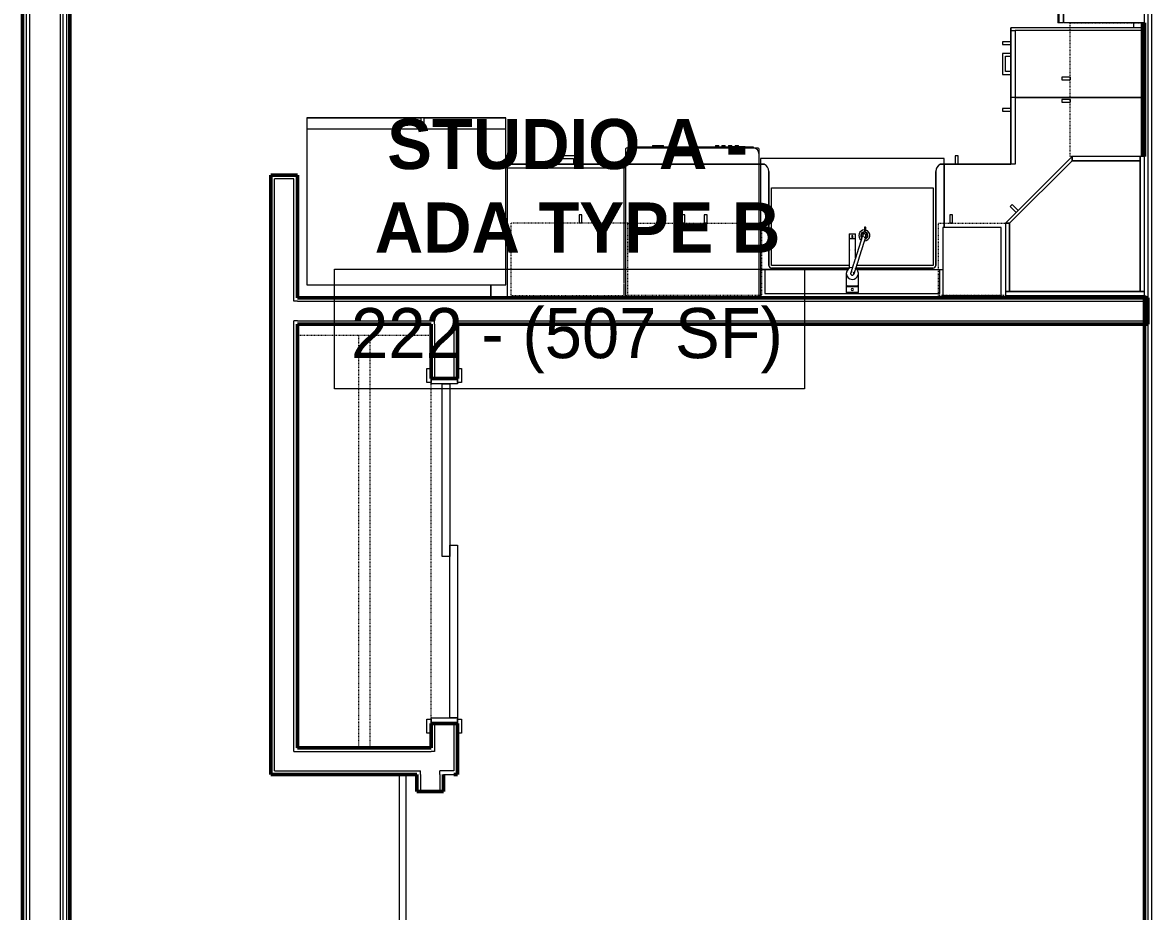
# Model space of a CAD drawing. Header units: inches. Extents: x -4218 to -1830, y 9767 to 12426.
# Drawn here: x -2719 to -2516.1, y 10541.3 to 10701 of the extents above; entities that cross this region are included whole.
import ezdxf

# ---------------------------------------------------------------- set-up
doc = ezdxf.new("R2010")
doc.units = ezdxf.units.IN
doc.header["$MEASUREMENT"] = 0
doc.linetypes.add('Dash', pattern=[0.25, 0.125, -0.125])
for name, color, linetype, lineweight in [('0-1', 7, 'Continuous', 5), ('0-2', 252, 'Continuous', 9), ('A-AREA-IDEN', 2, 'Continuous', 9), ('A-DOOR-1', 10, 'Continuous', 9), ('A-DOOR-2', 50, 'Continuous', 20), ('A-DOOR-3', 7, 'Continuous', 50), ('A-DOOR-FRAM-1', 50, 'Continuous', 20), ('A-WALL-1', 7, 'Continuous', 50), ('A-WALL-2', 250, 'Continuous', 13), ('A-WALL-3', 253, 'Continuous', 9), ('A-WALL-4', 252, 'Continuous', 9), ('A-WALL-5', 254, 'Continuous', 9), ('A-WALL-7', 113, 'Continuous', 9), ('I-WALL-1', 7, 'Continuous', 50), ('P-SANR-FIXT-1', 10, 'Continuous', 9), ('P-SANR-FIXT-3', 252, 'Continuous', 9), ('Q-CASE', 31, 'Continuous', 9), ('Q-CASE-1', 253, 'Continuous', 9), ('Q-CASE-2', 252, 'Continuous', 9), ('Q-CASE-3', 10, 'Continuous', 9), ('Q-CASE-4', 10, 'Dash', 9), ('Q-CASE-5', 254, 'Continuous', 9), ('Q-CASE-HDLN-1', 10, 'Dash', 9), ('Q-SPCQ-1', 10, 'Continuous', 9), ('Q-SPCQ-2', 253, 'Continuous', 9), ('Q-SPCQ-3', 252, 'Continuous', 9), ('Q-SPCQ-4', 254, 'Continuous', 9)]:
    doc.layers.add(name, color=color, linetype=linetype, lineweight=lineweight)
doc.styles.add('Century Gothic', font='ufonts.com_century-gothic.ttf', dxfattribs={"height": 9})
doc.styles.add('Century Gothic_B', font='GOTHICB.TTF', dxfattribs={"height": 9})

# ---------------------------------------------------------------- blocks, each defined once
blk = doc.blocks.new('SLIDING - FLUSH - 5-0 x 6-8-3203586-BACKGROUND - 2ND FLOOR')
at = {"layer": 'A-DOOR-1'}
for p, q in [((-32.75, 3.25), (-30.25, 3.25)), ((-32.75, 2.5), (-32.75, 3.25)), ((-30.25, 2.5), (-32.75, 2.5)), ((-30.25, 3.25), (-30.25, 2.5)), ((30.25, 3.25), (32.75, 3.25)), ((30.25, 2.5), (30.25, 3.25)), ((32.75, 2.5), (30.25, 2.5)), ((32.75, 3.25), (32.75, 2.5)), ((-32.75, -2.25), (-30.25, -2.25)), ((-32.75, -3), (-32.75, -2.25)), ((-30.25, -3), (-32.75, -3)), ((-30.25, -2.25), (-30.25, -3)), ((30.25, -2.25), (32.75, -2.25)), ((30.25, -3), (30.25, -2.25)), ((32.75, -3), (30.25, -3)), ((32.75, -2.25), (32.75, -3))]:
    blk.add_line(p, q, dxfattribs=at)
at = {"layer": 'A-DOOR-2'}
for p, q in [((-1, -0.88), (-1, 0.5)), ((-1, 0.5), (30, 0.5)), ((30, 0.5), (30, -0.88)), ((-30, -2.25), (-30, -0.88)), ((-30, -0.88), (1, -0.88)), ((30, -0.88), (-1, -0.88)), ((1, -0.88), (1, -2.25)), ((1, -2.25), (-30, -2.25))]:
    blk.add_line(p, q, dxfattribs=at)
at = {"layer": 'A-DOOR-FRAM-1'}
for p, q in [((-31, -2.25), (-31, 2.5)), ((-31, 2.5), (-30, 2.5)), ((-30, 2.5), (-30, -2.25)), ((30, 2.5), (31, 2.5)), ((30, -2.25), (30, 2.5)), ((31, 2.5), (31, -2.25)), ((-30, -2.25), (-31, -2.25)), ((31, -2.25), (30, -2.25))]:
    blk.add_line(p, q, dxfattribs=at)
blk = doc.blocks.new('Refrigerator_-_Side-by-Side_6047 - 36_ X 30_-345559-BACKGROUND - 2ND FLOOR')
at = {"layer": 'Q-SPCQ-1'}
for p, q in [((17.87, 14.42), (-17.88, 14.42)), ((-17.88, 14.42), (-17.88, -15.58)), ((17.87, -15.58), (17.87, 14.42)), ((-17.88, -13.58), (-3.13, -13.58)), ((-17.88, -13.58), (-17.88, -15.58)), ((-3.13, -15.58), (-3.13, -13.58)), ((-2.63, -13.58), (17.87, -13.58)), ((-2.63, -13.58), (-2.63, -15.58)), ((17.87, -15.58), (17.87, -13.58)), ((-17.88, -15.58), (17.87, -15.58)), ((-3.13, -15.58), (-17.88, -15.58)), ((17.87, -15.58), (-2.63, -15.58))]:
    blk.add_line(p, q, dxfattribs=at)
blk = doc.blocks.new('Range - 24_ x 30_-V29-BACKGROUND - 2ND FLOOR')
at = {"layer": 'Q-SPCQ-1'}
blk.add_line((29.13, 22), (30, 22), dxfattribs=at)
for centre, radius, start, end in [((6.5, 6), 3.5, 136.4272, 180), ((6.5, 6), 3.5, 81.0228, 98.9772), ((6.5, 6), 3.5, 360, 43.6191), ((23.5, 6), 3, 360, 53.8773), ((23.5, 6), 3, 143.9133, 180), ((6.5, 6), 3.5, 180, 0), ((23.5, 6), 3, 180, 360)]:
    blk.add_arc(centre, radius, start, end, dxfattribs=at)
blk = doc.blocks.new('Dishwasher_15404 - 34_ counter-V15-BACKGROUND - 2ND FLOOR')
at = {"layer": 'Q-SPCQ-1'}
for p, q in [((26.68, 0), (24, 0)), ((26.87, -22.93), (26.87, -0.2)), ((27.12, -1.09), (26.87, -1.09)), ((27.12, -1.09), (27.12, -22.91)), ((27.37, -4.82), (27.12, -4.82)), ((27.37, -4.82), (27.37, -5.81)), ((27.37, -5.81), (27.37, -6.79)), ((27.12, -6.79), (27.37, -6.79)), ((27.37, -16.15), (27.12, -16.15)), ((27.37, -16.15), (27.37, -16.74)), ((27.12, -16.74), (27.37, -16.74)), ((27.37, -17.33), (27.12, -17.33)), ((27.12, -17.92), (27.37, -17.92)), ((27.37, -17.33), (27.37, -17.92)), ((27.37, -18.51), (27.12, -18.51)), ((27.12, -19.1), (27.37, -19.1)), ((27.37, -19.69), (27.12, -19.69)), ((27.12, -20.28), (27.37, -20.28)), ((27.37, -18.51), (27.37, -19.1)), ((27.37, -19.69), (27.37, -20.28)), ((24, -24), (25.8, -24)), ((25.8, -24), (26.68, -24)), ((27.12, -22.91), (26.87, -22.91)), ((26.87, -23.8), (26.87, -22.93))]:
    blk.add_line(p, q, dxfattribs=at)
for centre, radius, start, end in [((26.68, -0.2), 0.197, 360, 90), ((26.68, -0.2), 0.197, 15, 90), ((25.8, -22.93), 1.07, 270, 0), ((26.68, -23.8), 0.197, 270, 0)]:
    blk.add_arc(centre, radius, start, end, dxfattribs=at)
at = {"layer": 'Q-SPCQ-2'}
for p, q in [((0.37, 0), (0, 0)), ((0, -24), (0.37, -24))]:
    blk.add_line(p, q, dxfattribs=at)
at = {"layer": 'Q-SPCQ-3'}
for p, q in [((2.55, 0), (0.37, 0)), ((24, 0), (2.64, 0)), ((0.37, -24), (5.07, -24)), ((5.1, -24), (24, -24))]:
    blk.add_line(p, q, dxfattribs=at)
at = {"layer": 'Q-SPCQ-4'}
blk.add_line((0, 0), (0, -24), dxfattribs=at)
blk = doc.blocks.new('BARN - FLUSH - 3-0 x 7-0 BARN DOOR-V30-BACKGROUND - 2ND FLOOR')
at = {"layer": 'A-DOOR-1'}
for p, q in [((21, 5.57), (-60, 5.57)), ((-60, 4.95), (-60, 5.57)), ((-60, 4.32), (-60, 4.95)), ((-60, 4.32), (21, 4.32)), ((-56, 6), (-54.5, 6)), ((-56, 6), (-56, 5.67)), ((-56, 5.67), (-54.5, 5.67)), ((-54.5, 5.67), (-54.5, 6)), ((-52, 4.07), (-26, 4.07)), ((-23.5, 6), (-22, 6)), ((-23.5, 5.67), (-23.5, 6)), ((-23.5, 5.67), (-22, 5.67)), ((-22, 6), (-22, 5.67)), ((21, 5.57), (21, 4.95)), ((21, 4.95), (21, 4.32))]:
    blk.add_line(p, q, dxfattribs=at)
at = {"layer": 'A-DOOR-3'}
for p, q in [((-57, 5.82), (-56, 5.82)), ((-57, 5.57), (-57, 5.82)), ((-57, 4.07), (-57, 4.32)), ((-52, 4.07), (-57, 4.07)), ((-54.5, 5.82), (-23.5, 5.82)), ((-52, 4.33), (-52, 4.07)), ((-26, 4.07), (-26, 4.32)), ((-21, 4.07), (-26, 4.07)), ((-22, 5.82), (-21, 5.82)), ((-21, 5.82), (-21, 5.57)), ((-21, 4.32), (-21, 4.07))]:
    blk.add_line(p, q, dxfattribs=at)
blk = doc.blocks.new('OD_CW_Closet - OD_CW_Closet-2472542-BACKGROUND - 2ND FLOOR')
at = {"layer": 'Q-CASE-HDLN-1'}
for p, q in [((0.74, -24), (0.74, 0)), ((0.74, 0), (74.9, 0)), ((74.9, 0), (74.9, -24)), ((0.74, -11), (74.9, -11)), ((0.74, -13), (74.9, -13)), ((74.9, -24), (0.74, -24))]:
    blk.add_line(p, q, dxfattribs=at)
blk = doc.blocks.new('30quot_MicrowaveVent_11166 - 70cm miele oven-2322118-BACKGROUND - 2ND FLOOR')
at = {"layer": 'Q-CASE-3'}
for p, q in [((-14.2, -14.49), (-14.2, 0)), ((15.68, 0), (-14.2, 0)), ((15.68, 0), (15.68, -14.49)), ((15.68, -14.49), (-14.2, -14.49)), ((-14.2, -14.61), (15.68, -14.61)), ((-14.2, -15.39), (-14.2, -14.61)), ((-14.2, -15.6), (-14.2, -15.39)), ((-14.2, -15.39), (15.68, -15.39)), ((-14.2, -15.6), (15.68, -15.6)), ((7.69, -16.55), (7.69, -15.63)), ((8.88, -15.63), (8.88, -16.55)), ((15.68, -14.61), (15.68, -15.39)), ((15.68, -15.39), (15.68, -15.6)), ((7.69, -16.6), (8.88, -16.6))]:
    blk.add_line(p, q, dxfattribs=at)
blk = doc.blocks.new('Single Door 1 Drawer 211 - 211 Base Cabinet Single Door1 Drawer 12_-2709705-BACKGROUND - 2ND FLOOR')
at = {"layer": 'Q-CASE-1'}
for p, q in [((-1.27, 24), (-1.76, 24)), ((-11.26, 0.37), (-11.26, 0)), ((0.74, 0), (0.74, 0.37))]:
    blk.add_line(p, q, dxfattribs=at)
at = {"layer": 'Q-CASE-2'}
for p, q in [((-11.26, 24), (0.74, 24)), ((-11.26, 23.25), (-11.26, 24)), ((0.74, 23.25), (-11.26, 23.25)), ((-11.26, 23.25), (-11.26, 0.37)), ((-6.64, 24), (-7.14, 24)), ((-3.89, 24), (-3.39, 24)), ((-1.27, 24), (-1.76, 24)), ((0.74, 24), (0.74, 23.25)), ((0.74, 0.37), (0.74, 23.25))]:
    blk.add_line(p, q, dxfattribs=at)
at = {"layer": 'Q-CASE-3'}
for p, q in [((-3.39, 25.5), (-7.14, 25.5)), ((-7.14, 25.5), (-7.14, 24)), ((-6.64, 24), (-6.64, 25)), ((-6.64, 25), (-3.89, 25)), ((-3.89, 25), (-3.89, 24)), ((-3.39, 24), (-3.39, 25.5)), ((-1.27, 25.5), (-1.76, 25.5)), ((-1.76, 25.5), (-1.76, 24)), ((-1.27, 24), (-1.27, 25.5))]:
    blk.add_line(p, q, dxfattribs=at)
at = {"layer": 'Q-CASE-5'}
blk.add_line((-11.26, 0), (0.74, 0), dxfattribs=at)
blk = doc.blocks.new('Base Cabinet Corner 197 - Base Cabinet Corner 197-2569781-BACKGROUND - 2ND FLOOR')
at = {"layer": 'Q-CASE-1'}
for p, q in [((-22.89, 36), (-23.26, 36)), ((10.73, 24), (10.24, 24)), ((12.74, 0), (12.74, 0.37))]:
    blk.add_line(p, q, dxfattribs=at)
at = {"layer": 'Q-CASE-2'}
for p, q in [((0.74, 36), (-10.64, 36)), ((0.74, 23.25), (0.74, 36)), ((0.74, 24), (0.74, 36)), ((0.73, 33.51), (0.73, 34)), ((12.74, 24), (0.74, 24)), ((0.74, 23.25), (0.74, 24)), ((12.74, 23.25), (0.74, 23.25)), ((10.73, 24), (10.24, 24)), ((12.74, 0.37), (12.74, 24))]:
    blk.add_line(p, q, dxfattribs=at)
at = {"layer": 'Q-CASE-3'}
for p, q in [((2.23, 34), (0.74, 34)), ((0.74, 33.51), (2.23, 33.51)), ((2.23, 33.51), (2.23, 34)), ((10.73, 25.5), (10.24, 25.5)), ((10.24, 25.5), (10.24, 24)), ((10.73, 24), (10.73, 25.5))]:
    blk.add_line(p, q, dxfattribs=at)
at = {"layer": 'Q-CASE-5'}
for p, q in [((-23.26, 36), (-23.26, 0)), ((-23.26, 0), (-22.89, 0)), ((-22.89, 0), (2.11, 0)), ((2.11, 0), (12.74, 0))]:
    blk.add_line(p, q, dxfattribs=at)
blk = doc.blocks.new('Vanity Cabinet-Double Door - 33_-V18-BACKGROUND - 2ND FLOOR')
at = {"layer": 'Q-CASE-1'}
for p, q in [((-15.76, 0.38), (-15.76, 0)), ((-15.76, 0.38), (-15.76, 0)), ((17.24, 0), (17.24, 0.38)), ((17.24, 0), (17.24, 0.38))]:
    blk.add_line(p, q, dxfattribs=at)
at = {"layer": 'Q-CASE-2'}
for p, q in [((-15.76, 5.06), (-15.76, 0.38)), ((-15.76, 5.06), (-15.76, 0.38)), ((-15.01, 5.06), (-15.01, 0.75)), ((16.49, 0.75), (16.49, 5.06)), ((-15.01, 0.75), (16.49, 0.75))]:
    blk.add_line(p, q, dxfattribs=at)
at = {"layer": 'Q-CASE-5'}
blk.add_line((-15.76, 0), (17.24, 0), dxfattribs=at)
blk.add_line((-15.76, 0), (17.24, 0), dxfattribs=at)
blk.add_line((-15.76, 0), (17.24, 0), dxfattribs=at)
blk = doc.blocks.new('Base Cabinet 3 Drawer 230 - Base Cabinet 3 Drawer 230 21_-V32-BACKGROUND - 2ND FLOOR')
at = {"layer": 'Q-CASE-1'}
for p, q in [((-0.64, 24), (-1.14, 24)), ((2.11, 24), (2.61, 24)), ((-9.76, 0.31), (-9.76, 0.01)), ((11.24, 0), (11.24, 0.38))]:
    blk.add_line(p, q, dxfattribs=at)
at = {"layer": 'Q-CASE-2'}
for p, q in [((-9.76, 24), (11.24, 24)), ((-9.76, 23.25), (-9.76, 24)), ((11.24, 23.25), (-9.76, 23.25)), ((-9.76, 23.25), (-9.76, 0.38)), ((-0.64, 24), (-1.14, 24)), ((2.11, 24), (2.61, 24)), ((11.24, 24), (11.24, 23.25)), ((11.24, 2.61), (11.24, 23.25)), ((11.24, 0.38), (11.24, 2.52))]:
    blk.add_line(p, q, dxfattribs=at)
at = {"layer": 'Q-CASE-3'}
for p, q in [((2.61, 25.5), (-1.14, 25.5)), ((-1.14, 25.5), (-1.14, 24)), ((-0.64, 24), (-0.64, 25)), ((-0.64, 25), (2.11, 25)), ((2.11, 25), (2.11, 24)), ((2.61, 24), (2.61, 25.5))]:
    blk.add_line(p, q, dxfattribs=at)
at = {"layer": 'Q-CASE-5'}
for p, q in [((-0.64, 24), (-1.14, 24)), ((2.11, 24), (2.61, 24)), ((-9.76, 0), (11.24, 0))]:
    blk.add_line(p, q, dxfattribs=at)
blk = doc.blocks.new('308 - 308 x 24_-2727442-BACKGROUND - 2ND FLOOR')
at = {"layer": 'Q-CASE'}
for p, q in [((0, 25.19), (-12, 13.19)), ((-11.25, 13.19), (0, 24.44)), ((0, 24.44), (0, 25.19)), ((-12, 13.19), (-11.25, 13.19))]:
    blk.add_line(p, q, dxfattribs=at)
at = {"layer": 'Q-CASE-3'}
for p, q in [((0, 24.44), (-11.25, 13.19)), ((0, 25.19), (0, 24.44)), ((12.25, 25.19), (0, 25.19)), ((12.25, 24.44), (0, 24.44)), ((0, 24.44), (12.25, 24.44)), ((12.25, 24.44), (12.25, 25.19)), ((13, 25.19), (12.25, 25.19)), ((12.25, 25.19), (12.25, 0.94)), ((12.25, 0.94), (12.25, 24.44)), ((13, 0.94), (13, 25.19)), ((-10.76, 16.55), (-11.11, 16.2)), ((-9.7, 15.49), (-10.76, 16.55)), ((-11.11, 16.2), (-10.05, 15.14)), ((-12, 13.19), (-12, 0.94)), ((-11.25, 13.19), (-12, 13.19)), ((-11.25, 13.19), (-11.25, 0.94)), ((-11.25, 0.94), (-11.25, 13.19)), ((-12, 0.94), (-11.25, 0.94)), ((13, 0.94), (-12, 0.94)), ((-12, 0.94), (-12, 0.19)), ((-12, 0.19), (13, 0.19)), ((-11.25, 0.94), (12.25, 0.94)), ((12.25, 0.94), (13, 0.94)), ((13, 0.19), (13, 0.94))]:
    blk.add_line(p, q, dxfattribs=at)
blk = doc.blocks.new('300 Series Wall Hung Cabinet_302 - 24_ X 24_-2590484-BACKGROUND - 2ND FLOOR')
at = {"layer": 'Q-CASE-3'}
for p, q in [((-1.76, 14.69), (-2.25, 14.69)), ((-2.25, 14.69), (-2.25, 13.19)), ((-1.76, 13.19), (-1.76, 14.69)), ((2.24, 14.69), (1.75, 14.69)), ((1.75, 14.69), (1.75, 13.19)), ((2.24, 13.19), (2.24, 14.69)), ((-1.76, 13.19), (-2.25, 13.19)), ((2.24, 13.19), (1.75, 13.19))]:
    blk.add_line(p, q, dxfattribs=at)
at = {"layer": 'Q-CASE-4'}
for p, q in [((-12, 0.19), (-12, 13.19)), ((-12, 13.19), (12, 13.19)), ((12, 13.19), (12, 0.19)), ((12, 0.19), (-12, 0.19))]:
    blk.add_line(p, q, dxfattribs=at)
blk = doc.blocks.new('300 Series Wall Hung Cabinet_301 - 12_ x 24_-2730234-BACKGROUND - 2ND FLOOR')
at = {"layer": 'Q-CASE-3'}
for p, q in [((-3.51, 14.69), (-4, 14.69)), ((-4, 14.69), (-4, 13.19)), ((-3.51, 13.19), (-3.51, 14.69)), ((5.25, 12.44), (-5.25, 12.44)), ((-5.25, 12.44), (-5.25, 0.19)), ((-3.51, 13.19), (-4, 13.19)), ((5.25, 0.19), (5.25, 12.44)), ((-5.25, 0.19), (5.25, 0.19))]:
    blk.add_line(p, q, dxfattribs=at)
at = {"layer": 'Q-CASE-4'}
for p, q in [((-6, 0.19), (-6, 13.19)), ((-6, 13.19), (6, 13.19)), ((6, 13.19), (6, 0.19)), ((6, 0.19), (-6, 0.19))]:
    blk.add_line(p, q, dxfattribs=at)
blk = doc.blocks.new('kitchen_faucet_14143 - kitchen_faucet_14143-2965259-BACKGROUND - 2ND FLOOR')
at = {"layer": 'P-SANR-FIXT-1'}
for p, q in [((-7.58, 2.4), (-8.24, 2.4)), ((-8.24, 2.2), (-7.58, 2.2)), ((-6.99, 1.91), (-7.41, 2.04)), ((-7.23, 2.59), (-6.81, 2.46)), ((-6.3, 0.57), (-7.09, 0.57)), ((-7.09, -0.57), (-7.09, 0.57)), ((-2.83, 0.59), (-6.3, 0.59)), ((-6.3, 0.51), (-6.3, 0.59)), ((-6.3, 0.42), (-6.3, 0.5)), ((-6.3, 0.3), (-6.3, 0.4)), ((-6.3, 0.29), (-6.3, 0.15)), ((-6.3, 0.15), (-6.3, 0.29)), ((-6.3, 0.15), (-6.3, -0.15)), ((-6.3, -0.29), (-6.3, 0.15)), ((-3.97, 0.59), (-4.89, 0.59)), ((-0.9, 0.59), (-0.94, 0.59)), ((2.26, 1.08), (0, 1.08)), ((2.34, 1.02), (2.1, 1.02)), ((2.26, 1.08), (2.26, -1.08)), ((3.44, 1.08), (2.34, 1.08)), ((2.34, -1.08), (2.34, 1.08)), ((3.44, 1.08), (3.44, -1.08)), ((-7.09, -0.57), (-6.3, -0.57)), ((-6.3, -0.15), (-6.3, -0.29)), ((-6.3, -0.4), (-6.3, -0.3)), ((-6.3, -0.5), (-6.3, -0.42)), ((-6.3, -0.59), (-6.3, -0.57)), ((-6.3, -0.59), (-0.9, -0.59)), ((-4.89, -0.59), (-3.97, -0.59)), ((0, -1.08), (2.26, -1.08)), ((2.1, -1.02), (2.34, -1.02)), ((2.34, -1.08), (3.44, -1.08))]:
    blk.add_line(p, q, dxfattribs=at)
at = {"layer": 'P-SANR-FIXT-1', "flags": 128}
for points in [[(-6.52, 2.15), (-6.53, 2.23), (-6.56, 2.3), (-6.61, 2.36), (-6.67, 2.41), (-6.74, 2.44), (-6.82, 2.45), (-6.9, 2.44), (-6.97, 2.41), (-7.03, 2.36), (-7.08, 2.3), (-7.1, 2.23), (-7.11, 2.15)], [(-7.11, 2.15), (-7.1, 2.08), (-7.08, 2), (-7.03, 1.94), (-6.97, 1.9), (-6.9, 1.87), (-6.82, 1.86), (-6.74, 1.87), (-6.67, 1.9), (-6.61, 1.94), (-6.58, 1.98)], [(-6.73, 2.43), (-6.73, 2.43), (-6.73, 2.43), (-6.73, 2.43), (-6.72, 2.43), (-6.72, 2.43), (-6.72, 2.43), (-6.71, 2.43), (-6.71, 2.43), (-6.7, 2.42), (-6.69, 2.42), (-6.68, 2.42), (-6.53, 2.37), (-6.52, 2.37), (-6.5, 2.36), (-6.48, 2.35), (-6.46, 2.35), (-6.44, 2.34), (-6.42, 2.33), (-6.39, 2.33), (-6.37, 2.32), (-6.34, 2.31), (-6.32, 2.3), (-6.29, 2.3), (-6.27, 2.29), (-6.24, 2.28), (-6.21, 2.27), (-6.18, 2.26), (-6.15, 2.25), (-6.12, 2.24), (-6.09, 2.23), (-6.06, 2.22), (-6.03, 2.21), (-5.99, 2.2), (-5.96, 2.19), (-5.92, 2.18), (-5.89, 2.17), (-5.85, 2.16), (-5.81, 2.14), (-5.78, 2.13), (-5.74, 2.12), (-5.7, 2.11), (-5.66, 2.1), (-5.62, 2.08), (-5.58, 2.07), (-5.53, 2.06), (-5.49, 2.04), (-5.45, 2.03), (-5.4, 2.01), (-5.36, 2), (-5.31, 1.99), (-5.27, 1.97), (-5.22, 1.96), (-5.17, 1.94), (-5.12, 1.93), (-5.07, 1.91), (-5.02, 1.9), (-4.97, 1.88), (-4.92, 1.86), (-4.87, 1.85), (-4.82, 1.83), (-4.77, 1.81), (-4.71, 1.8), (-4.66, 1.78), (-4.61, 1.76), (-4.55, 1.75), (-4.5, 1.73), (-4.44, 1.71), (-4.39, 1.69), (-4.33, 1.68), (-4.27, 1.66), (-4.22, 1.64), (-4.16, 1.62), (-4.1, 1.6), (-4.04, 1.59), (-3.99, 1.57), (-3.93, 1.55), (-3.87, 1.53), (-3.81, 1.51), (-3.75, 1.49), (-3.69, 1.47), (-3.63, 1.46), (-3.57, 1.44), (-3.51, 1.42), (-3.45, 1.4), (-3.39, 1.38), (-3.33, 1.36), (-3.27, 1.34), (-3.21, 1.32), (-3.15, 1.31), (-3.09, 1.29), (-3.03, 1.27), (-2.97, 1.25), (-2.92, 1.23), (-2.86, 1.21), (-2.8, 1.19), (-2.74, 1.17), (-2.68, 1.16), (-2.62, 1.14), (-2.56, 1.12), (-2.51, 1.1), (-1.88, 0.9), (-1.83, 0.89), (-1.78, 0.87), (-1.73, 0.85), (-1.67, 0.84), (-1.62, 0.82), (-1.4, 0.75), (-1.35, 0.74), (-1.3, 0.72), (-1.26, 0.71), (-1.21, 0.69), (-1.17, 0.68), (-1.12, 0.66), (-1.08, 0.65), (-1.04, 0.64), (-1, 0.62), (-0.96, 0.61), (-0.92, 0.6), (-0.88, 0.59), (-0.84, 0.57), (-0.8, 0.56), (-0.76, 0.55), (-0.73, 0.54), (-0.69, 0.53), (-0.66, 0.52), (-0.62, 0.51), (-0.59, 0.5), (-0.56, 0.49), (-0.52, 0.47), (-0.49, 0.47), (-0.46, 0.46), (-0.43, 0.45), (-0.4, 0.44), (-0.38, 0.43), (-0.35, 0.42), (-0.32, 0.41), (-0.3, 0.4), (-0.27, 0.4), (-0.25, 0.39), (-0.22, 0.38), (-0.2, 0.37), (-0.18, 0.37), (-0.16, 0.36), (-0.14, 0.35), (-0.12, 0.35), (-0.1, 0.34), (-0.08, 0.34), (-0.06, 0.33), (-0.05, 0.32), (-0.03, 0.32), (-0.02, 0.32), (0, 0.31), (0.01, 0.31), (0.02, 0.3), (0.03, 0.3), (0.04, 0.3), (0.05, 0.29), (0.06, 0.29), (0.07, 0.29), (0.08, 0.28), (0.09, 0.28), (0.09, 0.28), (0.1, 0.28), (0.1, 0.28), (0.11, 0.28), (0.11, 0.28), (0.11, 0.27), (0.11, 0.27), (0.11, 0.27)], [(-6.91, 1.87), (-6.91, 1.87), (-6.91, 1.87), (-6.9, 1.87), (-6.9, 1.87), (-6.9, 1.87), (-6.89, 1.87), (-6.89, 1.86), (-6.88, 1.86), (-6.88, 1.86), (-6.87, 1.86), (-6.86, 1.86), (-6.71, 1.81), (-6.69, 1.8), (-6.68, 1.8), (-6.51, 1.75), (-6.49, 1.74), (-6.46, 1.73), (-6.43, 1.72), (-6.41, 1.71), (-6.38, 1.7), (-6.35, 1.69), (-6.32, 1.68), (-6.29, 1.67), (-6.26, 1.66), (-6.22, 1.65), (-6.19, 1.64), (-6.16, 1.63), (-6.12, 1.62), (-6.09, 1.61), (-6.05, 1.6), (-6.01, 1.59), (-5.98, 1.58), (-5.94, 1.56), (-5.9, 1.55), (-5.86, 1.54), (-5.82, 1.53), (-5.78, 1.51), (-5.74, 1.5), (-5.69, 1.49), (-5.65, 1.47), (-5.61, 1.46), (-5.56, 1.45), (-5.52, 1.43), (-5.47, 1.42), (-5.42, 1.4), (-5.38, 1.39), (-5.33, 1.37), (-5.28, 1.36), (-5.23, 1.34), (-5.18, 1.33), (-4.48, 1.1), (-4.42, 1.09), (-4.36, 1.07), (-4.31, 1.05), (-4.25, 1.03), (-4.19, 1.01), (-4.13, 0.99), (-4.07, 0.98), (-4.02, 0.96), (-3.96, 0.94), (-3.9, 0.92), (-3.84, 0.9), (-3.78, 0.88), (-3.72, 0.86), (-3.66, 0.85), (-3.6, 0.83), (-3.54, 0.81), (-3.48, 0.79), (-3.42, 0.77), (-3.36, 0.75), (-3.3, 0.73), (-3.24, 0.71), (-3.18, 0.69), (-3.12, 0.68), (-3.06, 0.66), (-3, 0.64), (-2.94, 0.62), (-2.88, 0.6), (-2.83, 0.58), (-2.77, 0.56), (-2.71, 0.55), (-2.65, 0.53), (-2.03, 0.33), (-1.98, 0.32), (-1.93, 0.3), (-1.88, 0.28), (-1.83, 0.27), (-1.78, 0.25), (-1.54, 0.18), (-1.49, 0.16), (-1.45, 0.15), (-1.4, 0.13), (-1.36, 0.12), (-1.31, 0.1), (-1.27, 0.09), (-1.23, 0.08), (-1.18, 0.06), (-1.14, 0.05), (-1.1, 0.04), (-1.06, 0.03), (-1.03, 0.01), (-0.99, 0), (-0.95, -0.01), (-0.91, -0.02), (-0.88, -0.03), (-0.84, -0.04), (-0.81, -0.05), (-0.77, -0.07), (-0.74, -0.08), (-0.71, -0.09), (-0.68, -0.1), (-0.65, -0.11), (-0.62, -0.11), (-0.59, -0.12), (-0.56, -0.13), (-0.53, -0.14), (-0.51, -0.15), (-0.48, -0.16), (-0.45, -0.17), (-0.43, -0.17), (-0.41, -0.18), (-0.38, -0.19), (-0.36, -0.2), (-0.34, -0.2), (-0.32, -0.21), (-0.3, -0.21), (-0.28, -0.22), (-0.26, -0.23), (-0.25, -0.23), (-0.23, -0.24), (-0.21, -0.24), (-0.2, -0.25), (-0.18, -0.25), (-0.17, -0.26), (-0.16, -0.26), (-0.15, -0.26), (-0.14, -0.27), (-0.13, -0.27), (-0.12, -0.27), (-0.11, -0.28), (-0.1, -0.28), (-0.09, -0.28), (-0.09, -0.28), (-0.08, -0.28), (-0.08, -0.29), (-0.07, -0.29), (-0.07, -0.29), (-0.07, -0.29), (-0.07, -0.29), (-0.06, -0.29)], [(0.27, -0.18), (0.3, -0.11), (0.32, -0.03), (0.31, 0.04), (0.29, 0.12), (0.25, 0.18), (0.19, 0.23), (0.13, 0.27), (0.05, 0.29), (-0.03, 0.28), (-0.1, 0.26), (-0.17, 0.22), (-0.22, 0.16)], [(-0.27, -0.01), (-0.27, -0.06), (-0.24, -0.13), (-0.2, -0.2), (-0.15, -0.25), (-0.08, -0.28), (0, -0.3), (0.08, -0.3), (0.15, -0.28), (0.21, -0.23), (0.27, -0.18)]]:
    blk.add_lwpolyline(points, dxfattribs=at)
at = {"layer": 'P-SANR-FIXT-1'}
for centre, radius, start, end in [((-6.83, 2.16), 0.984, 176.3754, 180), ((-6.83, 2.16), 0.984, 180, 325.3711), ((-6.83, 2.16), 0.984, 0, 165), ((-6.83, 2.16), 0.63, 10.3084, 180), ((-6.83, 2.16), 0.63, 180, 315), ((-6.83, 2.16), 0.591, 132.8835, 180), ((-6.83, 2.16), 0.591, 180, 191.3603), ((-6.83, 2.16), 0.591, 191.3603, 312.7731), ((-6.83, 2.16), 0.591, 14.7648, 132.8835), ((-6.69, 0), 0.118, 0, 180), ((0, 0), 1.08, 177.6189, 180), ((0, 0), 1.08, 0, 147.4712), ((2.88, 0), 0.197, 360, 180), ((-6.69, 0), 0.118, 180, 360), ((0, 0), 1.08, 180, 360), ((2.88, 0), 0.197, 180, 360)]:
    blk.add_arc(centre, radius, start, end, dxfattribs=at)
for centre, major_axis, ratio, start_param, end_param in [((-8.24, 2.3), (0, 0.0984), 0.984808, 4.712389, 7.853982), ((-8.24, 2.3), (0, 0.0984), 0.984808, 1.570796, 4.712389), ((-3.97, 0), (0, 0.591), 0.906308, 6.021386, 6.806784), ((-3.97, 0), (0, 0.591), 0.906308, 2.617994, 3.403392)]:
    blk.add_ellipse(centre, major_axis=major_axis, ratio=ratio, start_param=start_param, end_param=end_param, dxfattribs=at)
blk = doc.blocks.new('Stainless Steel Farmhous Kitchen Sink - Stainless Steel Farmhous Kitchen Sink-2552578-BACKGROUND - 2ND FLOOR')
at = {"layer": 'P-SANR-FIXT-1'}
for p, q in [((-33, 22.2), (-33, 21.19)), ((0, 22.2), (-33, 22.2)), ((0, 21.19), (0, 22.2)), ((-31, 3), (-31, 16.96)), ((-31, 16.96), (-2, 16.96)), ((-2, 16.96), (-2, 3)), ((-17.09, 3), (-31, 3)), ((-2, 3), (-15.75, 3))]:
    blk.add_line(p, q, dxfattribs=at)
at = {"layer": 'P-SANR-FIXT-3'}
for p, q in [((-33, 21.19), (-33, 2.32)), ((0, 9.81), (0, 21.19)), ((-33, 2.25), (-17.32, 2.25)), ((-15.68, 2.25), (-0.25, 2.25))]:
    blk.add_line(p, q, dxfattribs=at)
blk = doc.blocks.new('300 Series Wall Hung Cabinet_302 - 21_ X 24_-2838280-BACKGROUND - 2ND FLOOR')
at = {"layer": 'Q-CASE-3'}
for p, q in [((-2.25, -13.19), (-1.76, -13.19)), ((-2.25, -13.19), (-2.25, -14.69)), ((-1.76, -14.69), (-1.76, -13.19)), ((1.75, -13.19), (2.24, -13.19)), ((1.75, -13.19), (1.75, -14.69)), ((2.24, -14.69), (2.24, -13.19)), ((-2.25, -14.69), (-1.76, -14.69)), ((1.75, -14.69), (2.24, -14.69))]:
    blk.add_line(p, q, dxfattribs=at)
at = {"layer": 'Q-CASE-4'}
for p, q in [((10.5, -0.19), (-10.5, -0.19)), ((-10.5, -0.19), (-10.5, -13.19)), ((10.5, -13.19), (10.5, -0.19)), ((-10.5, -13.19), (10.5, -13.19))]:
    blk.add_line(p, q, dxfattribs=at)
blk = doc.blocks.new('CTR - 1st Phase - Unit Layouts_rvt-1-BACKGROUND - 2ND FLOOR')
at = {"layer": 'A-WALL-1'}
for p, q in [((-2517.75, 10700.92), (-2517.75, 10676.92)), ((-2517.37, 10676.92), (-2517.37, 10700.92)), ((-2674.35, 10673.56), (-2674.35, 10570.65)), ((-2673.72, 10673.56), (-2674.35, 10673.56)), ((-2670.22, 10673.56), (-2673.72, 10673.56)), ((-2669.6, 10673.56), (-2670.22, 10673.56)), ((-2669.6, 10651.55), (-2669.6, 10673.56)), ((-2516.75, 10651.55), (-2669.6, 10651.55)), ((-2516.75, 10650.92), (-2516.75, 10651.55)), ((-2516.75, 10647.42), (-2516.75, 10650.92)), ((-2669.6, 10646.8), (-2645.58, 10646.8)), ((-2669.6, 10570.65), (-2669.6, 10646.8)), ((-2645.58, 10646.8), (-2645.58, 10637.06)), ((-2640.83, 10637.06), (-2640.83, 10646.8)), ((-2640.83, 10646.8), (-2516.75, 10646.8)), ((-2516.75, 10646.8), (-2516.75, 10647.42)), ((-2645.58, 10637.06), (-2640.83, 10637.06)), ((-2640.83, 10575.06), (-2645.58, 10575.06)), ((-2645.58, 10575.06), (-2645.58, 10570.65)), ((-2640.83, 10565.9), (-2640.83, 10575.06)), ((-2674.35, 10570.65), (-2674.35, 10566.52)), ((-2645.58, 10570.65), (-2669.6, 10570.65)), ((-2674.35, 10566.52), (-2674.35, 10565.9)), ((-2674.35, 10565.9), (-2648.1, 10565.9)), ((-2648.1, 10565.9), (-2648.1, 10562.8)), ((-2643.35, 10562.8), (-2643.35, 10565.9)), ((-2641.45, 10565.9), (-2640.83, 10565.9)), ((-2648.1, 10562.8), (-2643.35, 10562.8))]:
    blk.add_line(p, q, dxfattribs=at)
at = {"layer": 'A-WALL-2'}
for p, q in [((-2673.72, 10570.65), (-2673.72, 10672.93)), ((-2670.22, 10672.93), (-2673.72, 10672.93)), ((-2670.22, 10650.92), (-2670.22, 10672.93)), ((-2669.6, 10650.92), (-2670.22, 10650.92)), ((-2669.6, 10650.92), (-2517.37, 10650.92)), ((-2517.37, 10647.42), (-2517.37, 10650.92)), ((-2669.6, 10647.42), (-2670.22, 10647.42)), ((-2670.22, 10570.65), (-2670.22, 10647.42)), ((-2669.6, 10647.42), (-2644.95, 10647.42)), ((-2644.95, 10646.8), (-2644.95, 10647.42)), ((-2644.95, 10646.8), (-2644.95, 10637.06)), ((-2641.45, 10646.8), (-2641.45, 10647.42)), ((-2641.45, 10647.42), (-2517.37, 10647.42)), ((-2641.45, 10646.8), (-2641.45, 10637.06)), ((-2644.95, 10575.06), (-2644.95, 10570.02)), ((-2641.45, 10575.06), (-2641.45, 10566.52)), ((-2673.72, 10570.02), (-2673.72, 10570.65)), ((-2670.22, 10570.02), (-2670.22, 10570.65)), ((-2673.72, 10566.52), (-2673.72, 10570.02)), ((-2670.22, 10570.02), (-2645.58, 10570.02)), ((-2644.95, 10570.02), (-2645.58, 10570.02)), ((-2673.72, 10566.52), (-2647.47, 10566.52)), ((-2647.47, 10565.9), (-2647.47, 10566.52)), ((-2643.97, 10565.9), (-2643.97, 10566.52)), ((-2641.45, 10566.52), (-2643.97, 10566.52)), ((-2647.47, 10565.9), (-2647.47, 10562.8)), ((-2643.97, 10565.9), (-2643.97, 10562.8)), ((-2643.35, 10565.9), (-2641.45, 10565.9))]:
    blk.add_line(p, q, dxfattribs=at)
at = {"layer": 'A-WALL-3'}
blk.add_line((-2517.37, 10676.92), (-2517.37, 10700.92), dxfattribs=at)
at = {"layer": 'A-WALL-4'}
blk.add_line((-2517.75, 10700.92), (-2517.75, 10676.92), dxfattribs=at)
at = {"layer": 'A-WALL-5'}
blk.add_line((-2517.37, 10651.92), (-2517.37, 10676.92), dxfattribs=at)
at = {"layer": 'A-WALL-7'}
for p, q in [((-2517.75, 10700.05), (-2541.37, 10700.05)), ((-2541.37, 10700.05), (-2541.37, 10675.55)), ((-2541.37, 10675.55), (-2541.37, 10700.05)), ((-2517.75, 10700.05), (-2541.37, 10700.05)), ((-2517.37, 10700.05), (-2517.75, 10700.05)), ((-2517.37, 10700.05), (-2517.75, 10700.05)), ((-2517.37, 10676.92), (-2517.37, 10700.05)), ((-2517.37, 10676.92), (-2517.37, 10700.05)), ((-2517.37, 10651.92), (-2517.37, 10676.92)), ((-2517.37, 10651.92), (-2517.37, 10676.92)), ((-2585.7, 10675.55), (-2632.12, 10675.55)), ((-2632.12, 10675.55), (-2585.7, 10675.55)), ((-2584.87, 10657.36), (-2584.87, 10674.21)), ((-2584.87, 10674.21), (-2584.87, 10657.36)), ((-2554.87, 10674.21), (-2554.87, 10657.36)), ((-2554.87, 10657.36), (-2554.87, 10674.21)), ((-2541.37, 10675.55), (-2554.05, 10675.55)), ((-2554.05, 10675.55), (-2541.37, 10675.55)), ((-2570.46, 10656.86), (-2584.37, 10656.86)), ((-2584.37, 10656.86), (-2570.46, 10656.86)), ((-2555.37, 10656.86), (-2569.28, 10656.86)), ((-2569.28, 10656.86), (-2555.37, 10656.86)), ((-2634.85, 10653.86), (-2634.85, 10651.92)), ((-2634.85, 10651.92), (-2634.85, 10653.86)), ((-2634.85, 10651.92), (-2634.85, 10651.55)), ((-2634.85, 10651.55), (-2634.85, 10651.92)), ((-2517.37, 10651.55), (-2517.37, 10651.92)), ((-2517.37, 10651.55), (-2517.37, 10651.92)), ((-2634.85, 10651.55), (-2517.37, 10651.55)), ((-2517.37, 10651.55), (-2634.85, 10651.55))]:
    blk.add_line(p, q, dxfattribs=at)
for centre, radius, start, end in [((-2586.37, 10674.21), 1.5, 360, 63.3485), ((-2586.37, 10674.21), 1.5, 360, 63.3485), ((-2553.37, 10674.21), 1.5, 116.6515, 180), ((-2553.37, 10674.21), 1.5, 154.6606, 180), ((-2553.37, 10674.21), 1.5, 141.9909, 154.6606), ((-2553.37, 10674.21), 1.5, 116.6515, 141.9909), ((-2584.37, 10657.36), 0.5, 180, 270), ((-2584.37, 10657.36), 0.5, 180, 270), ((-2555.37, 10657.36), 0.5, 270, 360), ((-2555.37, 10657.36), 0.5, 270, 360)]:
    blk.add_arc(centre, radius, start, end, dxfattribs=at)
at = {"layer": '0-2'}
for name, p, rotation in [('30quot_MicrowaveVent_11166 - 70cm miele oven-2322118-BACKGROUND - 2ND FLOOR', (-2517.37, 10716.6), 269.9999999999657), ('Range - 24_ x 30_-V29-BACKGROUND - 2ND FLOOR', (-2541.37, 10730.05), 269.9999999998397), ('300 Series Wall Hung Cabinet_302 - 24_ X 24_-2590484-BACKGROUND - 2ND FLOOR', (-2517.56, 10688.92), 89.99999999996454), ('Single Door 1 Drawer 211 - 211 Base Cabinet Single Door1 Drawer 12_-2709705-BACKGROUND - 2ND FLOOR', (-2517.37, 10698.81), 90.0000000000099), ('Base Cabinet Corner 197 - Base Cabinet Corner 197-2569781-BACKGROUND - 2ND FLOOR', (-2517.37, 10674.81), 90.00000000001052), ('Refrigerator_-_Side-by-Side_6047 - 36_ X 30_-345559-BACKGROUND - 2ND FLOOR', (-2650, 10668.28), 180), ('Dishwasher_15404 - 34_ counter-V15-BACKGROUND - 2ND FLOOR', (-2610.62, 10651.55), 89.99999999982728), ('300 Series Wall Hung Cabinet_302 - 21_ X 24_-2838280-BACKGROUND - 2ND FLOOR', (-2620.72, 10651.73), 180), ('kitchen_faucet_14143 - kitchen_faucet_14143-2965259-BACKGROUND - 2ND FLOOR', (-2569.87, 10655.91), 269.9999999999113), ('OD_CW_Closet - OD_CW_Closet-2472542-BACKGROUND - 2ND FLOOR', (-2645.6, 10645.54), 269.9999999999745), ('SLIDING - FLUSH - 5-0 x 6-8-3203586-BACKGROUND - 2ND FLOOR', (-2643.08, 10606.06), 89.99999999993386), ('BARN - FLUSH - 3-0 x 7-0 BARN DOOR-V30-BACKGROUND - 2ND FLOOR', (-2645.72, 10544.8), 89.99999999995667)]:
    blk.add_blockref(name, p, dxfattribs=dict(at, rotation=rotation))
for name, p in [('Base Cabinet 3 Drawer 230 - Base Cabinet 3 Drawer 230 21_-V32-BACKGROUND - 2ND FLOOR', (-2622.11, 10651.55)), ('Stainless Steel Farmhous Kitchen Sink - Stainless Steel Farmhous Kitchen Sink-2552578-BACKGROUND - 2ND FLOOR', (-2553.37, 10654.36)), ('308 - 308 x 24_-2727442-BACKGROUND - 2ND FLOOR', (-2530.37, 10651.73)), ('300 Series Wall Hung Cabinet_302 - 24_ X 24_-2590484-BACKGROUND - 2ND FLOOR', (-2598.22, 10651.73)), ('300 Series Wall Hung Cabinet_301 - 12_ x 24_-2730234-BACKGROUND - 2ND FLOOR', (-2548.37, 10651.73)), ('Vanity Cabinet-Double Door - 33_-V18-BACKGROUND - 2ND FLOOR', (-2570.61, 10651.55))]:
    blk.add_blockref(name, p, dxfattribs=at)
blk = doc.blocks.new('CTR - 1st Phase - Common Walls_rvt-1-BACKGROUND - 2ND FLOOR')
at = {"layer": 'A-WALL-2'}
for p, q in [((-2718.35, 10843.14), (-2718.35, 10476.16)), ((-2717.72, 10843.14), (-2717.72, 10476.16)), ((-2712.22, 10843.14), (-2712.22, 10476.16)), ((-2711.72, 10843.14), (-2711.72, 10476.16)), ((-2711.1, 10843.14), (-2711.1, 10476.16)), ((-2516.75, 10843.14), (-2516.75, 10458.16)), ((-2516.12, 10843.14), (-2516.12, 10458.16))]:
    blk.add_line(p, q, dxfattribs=at)
at = {"layer": 'I-WALL-1'}
for p, q in [((-2718.97, 10843.14), (-2718.97, 10476.16)), ((-2710.47, 10476.16), (-2710.47, 10843.14)), ((-2517.37, 10700.92), (-2517.37, 10676.92)), ((-2517.37, 10651.92), (-2517.37, 10458.16))]:
    blk.add_line(p, q, dxfattribs=at)

msp = doc.modelspace()

# ---------------------------------------------------------------- linework, layer by layer
at = {"layer": 'A-AREA-IDEN', "flags": 128}
msp.add_lwpolyline([(-2662.94, 10656.69), (-2578.44, 10656.69), (-2578.44, 10635.19), (-2662.94, 10635.19)], close=True, dxfattribs=at)

# ---------------------------------------------------------------- block references
at = {"layer": '0-1'}
for name in ['CTR - 1st Phase - Unit Layouts_rvt-1-BACKGROUND - 2ND FLOOR', 'CTR - 1st Phase - Common Walls_rvt-1-BACKGROUND - 2ND FLOOR']:
    msp.add_blockref(name, (0, 0), dxfattribs=at)

# ---------------------------------------------------------------- texts
at = {"layer": 'A-AREA-IDEN', "char_height": 9, "attachment_point": 1}
for s, insert, width, style in [('STUDIO A -', (-2653.44, 10683.66), 79.083, 'Century Gothic_B'), ('ADA TYPE B', (-2655.69, 10668.66), 84.537, 'Century Gothic_B'), ('222 - (507 SF)', (-2659.94, 10649.69), 94.839, 'Century Gothic')]:
    msp.add_mtext(s, dxfattribs=dict(at, insert=insert, width=width, style=style))

doc.saveas('drawing.dxf')
